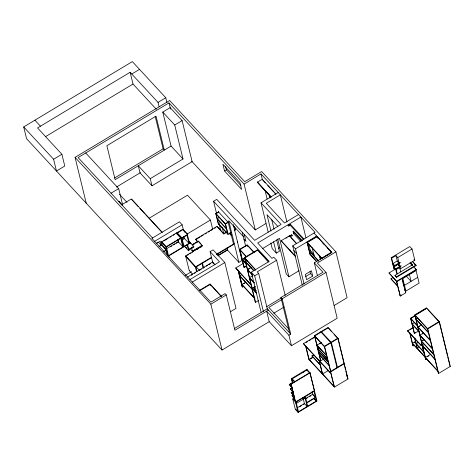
<?xml version="1.0" encoding="UTF-8"?>
<svg xmlns="http://www.w3.org/2000/svg" width="474" height="474" viewBox="0 0 474 474"><rect width="100%" height="100%" fill="white"/><g stroke="black" fill="none" stroke-linecap="round" stroke-linejoin="round"><path stroke-width="0.71" d="M304.61 398.433L304.207 397.822L304.586 398.45L295.877 403.688M288.506 225.517L288.453 225.156A0.741 0.456 -42.8 0 1 289.211 224.765C288.287 226.957 289.614 224.166 288.548 225.66M86.232 203.204L75.058 157.368L169.645 100.5L244.738 181.696L261.642 171.529L335.942 251.866L317.349 263.04L326.011 272.414L337.186 318.25L291.469 345.736L288.909 335.231L266.649 311.163L269.208 321.668L222.033 350.031L26.568 138.692L23.7 126.925L132.341 61.608L165.764 97.745L166.949 102.591M159.027 106.555L158.014 102.402L130.143 72.267L37.547 127.939L61.893 154.263L64.766 166.03L56.465 171.019L53.598 159.252L23.7 126.925M131.772 74.033L139.522 69.37M45.492 136.66L133.01 84.04L130.143 72.267M53.598 159.252L61.893 154.263M158.014 102.402L165.764 97.745M265.908 223.532L255.267 229.931L244.092 184.096L168.999 102.899L78.097 157.552L152.498 237.989M150.246 178.674L183.011 158.974L171.061 146.051L162.778 112.089L170.154 107.657L182.105 120.58L192.124 161.658L151.982 185.796L140.031 172.874L138.295 165.752L150.246 178.674L151.982 185.796M183.011 158.974L174.728 125.012L182.105 120.58M114.59 177.993L163.103 148.824L155.17 116.278M171.061 146.051L115.152 179.664L106.875 145.702L156.017 116.154L164.294 150.116L163.103 148.824M116.414 187.07L140.417 172.637M111.064 193.196L118.672 188.622L85.705 152.978M121.498 204.898L131.393 198.95L162.351 232.426M224.546 170.966L222.904 164.223L239.986 182.691L241.627 189.434L224.546 170.966L226.394 169.858L225.571 166.487M149.239 218.194L187.473 195.205L210.42 220.019L212.684 229.298M216.375 212.725L213.578 201.266L216.731 199.37L254.627 240.348L281.058 224.451L261.038 202.807L278.173 192.509M244.092 184.096L260.996 173.934L315.074 232.402L292.713 245.846L302.329 285.295M154.613 241.325L182.14 224.777L179.403 221.814L151.876 238.363L210.889 302.163L225.091 293.625L226.288 294.917L234.903 330.254L268.491 310.055M270.755 197.054L257.352 182.129L271.282 197.018M156.355 243.417L160.2 241.106L161.19 245.177L158.991 246.492M156.254 243.535L158.452 242.214L161.19 245.177M162.179 245.621L161.308 242.054L176.601 232.864L181.435 238.114L183.521 246.652L182.561 245.615M176.66 232.947L182.573 229.392L182.875 229.712M163.731 241.011L168.104 238.381M169.982 237.255L171.227 236.502M173.105 235.377L174.355 234.624M177.418 232.995L183.183 229.529L187.663 234.375L187.751 234.731L181.986 238.197M159.211 246.557L162.001 244.88L166.504 249.757L163.72 251.427M231.134 232.509L228.065 234.357L218.253 223.752L215.741 213.442L218.858 211.57M218.532 212.263L216.037 213.768L218.55 224.072M187.23 233.96L210.42 220.019M168.069 256.173L165.817 246.93L181.109 237.735L183.195 246.296L182.733 246.575L178.526 242.024L178.005 239.885M166.362 247.007L180.736 238.369M181.435 238.114L187.663 234.375M166.564 248.726L178.686 241.426M182.354 239.317L183.503 238.623M177.88 240.277L178.526 242.024M170.444 246.8L171.712 246.036M173.608 244.898L174.876 244.134M176.144 243.375L178.04 242.232M219.758 217.169L217.24 218.686L226.448 228.646M183.995 236.485L184.493 238.529L182.65 239.637L182.3 239.263M163.808 251.789L166.131 250.391M220.925 222.235L218.467 223.716L227.674 233.676M167.903 255.492L168.365 255.213L166.279 246.652L161.77 241.776L161.859 242.137M197.587 241.793L195.549 239.311L217.062 226.376L223.781 233.972L225.085 233.208M189.742 242.913L168.229 255.847L168.317 256.209L189.831 243.269L188.776 241.87M195.638 239.69L200.069 237.024M201.337 236.265L203.233 235.122M205.129 233.984L206.397 233.22M208.293 232.082L209.561 231.318M210.829 230.56L212.725 229.416M214.621 228.272L215.889 227.514M228.367 221.85L225.251 223.728L227.763 234.032M228.065 234.357L225.547 224.048L228.669 222.176M192.278 244.75L198.333 241.106L202.309 245.686L192.622 251.51L191.555 250.082M192.065 244.963L197.711 241.574M193.582 244.394L194.79 243.666M196.005 242.943L197.214 242.214M188.765 249.383L193.759 246.385L188.456 240.65M188.853 249.745L193.848 246.741L193.759 246.385M188.682 250.112L193.321 247.321L193.137 246.569M184.232 246.071L188.575 250.776L189.037 250.497L187.603 244.614M192.527 251.131L202.22 245.307M199.299 247.268L192.474 251.368L191.68 248.103M200.538 246.521L201.782 245.775L201.965 246.527L200.733 247.268M192.58 274.221L189.239 270.601L185.577 255.948L201.871 246.148M186.205 256.001L185.672 256.321L195.726 267.2L211.517 257.708M187.42 255.273L188.634 254.538M189.849 253.809L191.063 253.08M192.278 252.352L192.734 252.073M197.042 249.484L198.89 248.376M223.734 233.593L226.507 231.928M225.488 232.971L226.596 232.301M234.897 229.333L235.442 229.92L234.209 230.66M212.867 263.094L210.077 251.629L213.069 249.834L224.818 262.543L235.993 308.378L230.358 311.762M189.239 270.601L189.695 270.322M195.726 267.2L195.638 266.821L211.428 257.329M216.482 254.289L234.162 243.66M216.571 254.668L233.623 244.418M218.431 255.172L227.289 249.845L226.945 248.429M185.257 275.459L191.537 271.679M218.004 255.77L227.496 250.065L226.975 247.943M187.479 277.124L212.53 262.063L215.006 264.741M191.324 275.222L192.574 274.47M194.453 273.344L195.703 272.586M199.465 270.328L201.343 269.202M203.222 268.071L204.472 267.318M206.35 266.187L207.606 265.434M208.856 264.682L210.734 263.55M246.776 265.991L244.276 267.49L243.974 267.17L239.625 249.312L247.126 244.803L254.283 252.541M189.973 279.547L219.486 261.808L210.077 251.629M298.543 214.526L284.483 222.981L266.258 203.275L280.318 194.82L286.954 222.039M192.314 282.083L224.818 262.543M258.656 300.451L255.545 302.323L255.243 302.003L244.43 257.637L257.501 249.78L268.752 261.944M244.809 257.933L242.309 259.438L246.231 263.674M244.898 258.294L242.398 259.793L246.32 264.036M227.289 249.845L238.849 262.341L242.001 260.445L233.255 224.581M262.673 248.518L279.559 238.363L288.927 276.804L298.964 270.767M300.937 241.586L293.596 233.646L293.068 231.496L293.53 231.223L302.341 240.745M253.655 270.624L245.692 262.009L245.603 261.636L247.469 260.51M235.756 267.964L250.669 284.382L235.851 268.337L235.756 267.964L243.34 263.408M295.367 256.458L281.088 240.756L289.43 235.738L296.771 243.677M285.941 238.25L287.131 237.533M288.328 236.816L291.664 234.808L292.12 235.756L290.325 236.834M293.596 233.646L294.052 233.368M199.548 290.313L209.994 284.027L221.583 296.558M289.573 236.567L291.966 235.128M199.844 290.633L210.296 284.353L221.18 296.386M243.974 267.17L245.852 266.044M278.653 248.376L279.873 247.641M251.261 267.2L247.529 269.445L252.008 274.286M250.106 268.325L247.618 269.819L252.601 275.204M270.82 242.919L272.212 248.649L276.348 253.116L279.423 251.267L276.644 239.88M241.669 274.647L239.82 275.761L252.34 289.294M261.079 312.277L251.303 272.171L269.202 261.405L213.578 201.266M305.943 237.829L300.883 217.062L257.702 243.02L271.892 258.366L273.812 257.21L276.603 260.226L257.24 271.869L258.686 273.433L267.413 309.244M304.083 284.05L295.503 248.862L316.786 236.064L317.136 237.498M316.751 261.719L309.978 254.396L307.01 242.22L316.845 236.307L331.883 252.565L330.656 253.306M254.076 282.877L249.508 277.657L252.618 275.785M263.42 311.643L254.686 275.832L258.686 273.433M245.645 282.226L241.941 284.453L254.959 298.531M243.879 283.701L245.111 282.954M222.033 350.031L210.859 304.195L226.288 294.917M238.019 270.174L241.983 286.432L242.581 287.078L243.814 286.337M312.579 247.985L312.271 248.169L314.226 256.197L314.535 256.007M310.583 250.183L309.35 250.924L318.812 261.156M256.653 293.43L252.079 288.204L255.19 286.337M256.12 291.006L253.62 287.866L255.279 286.871M312.034 253.252L310.192 254.36L316.662 261.358M319.802 255.794L319.494 255.978L320.306 259.319M331.587 252.245L321.751 258.158L321.84 258.514L307.395 242.901M317.45 275.75L314.309 262.857L331.824 252.328L314.001 233.054M329.424 254.046L322.047 258.478L307.01 242.22M305.606 276.543L310.476 273.617L309.99 271.632M312.704 276.022L306.613 279.684L305.321 274.393L311.412 270.731L312.704 276.022L310.476 273.617M289.555 332.831L280.94 297.5L322.972 272.23L314.309 262.857M266.477 306.826L281.443 297.826M288.909 335.231L290.752 334.123L282.137 298.792L326.011 272.414M282.048 299.408L268.794 307.377L288.69 328.897M234.34 328.577L267.295 308.764L290.752 334.123M273.824 313.19L283.926 307.116M395.618 268.705L394.38 269.445L393.918 268.948L391.186 257.738L409.803 246.539L412.06 248.98L414.791 260.19L400.5 268.782L399.155 267.33M394.38 269.445L391.648 258.235L395.974 255.634L397.769 257.572L399.067 262.904L397.271 260.961L395.974 255.634M397.769 257.572L412.06 248.98M397.271 260.961L392.946 263.562L394.854 265.979L400.246 262.738L400.127 262.264L394.741 265.505M334.099 305.529L347.116 297.702L335.942 251.866M413.921 266.856L416.433 269.925L396.791 281.734L389.006 272.965L395.34 269.155M395.689 269.398L395.571 268.924L400.963 265.683L401.081 266.157L395.689 269.398L393.894 267.46M412.759 261.595L416.101 265.558L396.46 277.367L394.931 275.364L412.576 264.759L410.211 262.205M402.254 278.445L405.75 292.772L400.281 296.06L397.656 286.183L391.08 279.079L390.991 278.718L393.426 277.26M396.46 277.367L396.341 276.893L415.982 265.079M400.281 296.06L396.673 281.254L416.314 269.445M323.955 358.877L320.803 360.773L320.507 360.447L314.452 335.622L327.978 327.487L338.134 338.472L348.005 378.957L334.478 387.086L308.87 359.399L305.481 345.505M344.675 366.212L343.982 363.357L344.278 363.676L329.833 372.363L303.597 343.994L303.502 343.614L314.807 336.818M306.109 342.483L307.365 341.73M309.249 340.593L310.506 339.84M311.762 339.082L313.646 337.95M417.718 277.361L404.464 285.33L402.989 283.736M405.868 291.095L419.123 283.126L416.059 270.559L402.805 278.528L405.868 291.095L404.393 289.501M321.39 342.435L316.982 345.09L326.545 355.423M319.589 343.928L320.851 343.17M399.979 295.735L401.2 295.006M319.055 347.673L317.793 348.431L327.356 358.765M339.899 346.618L337.838 338.152L324.311 346.281L330.662 371.432L324.613 346.607L338.134 338.472M319.754 350.535L318.492 351.293L328.055 361.632M320.14 364.861L312.123 356.187L312.034 355.832L313.877 354.724M312.123 356.187L313.35 355.447M312.81 357.118L309.084 359.363L334.093 386.405M312.242 357.87L309.166 359.719L305.7 345.493M320.566 353.877L319.31 354.635L328.867 364.974M292.393 382.891L291.368 378.69L306.879 369.365L310.067 372.813L316.952 401.057L298.099 412.392L295.314 409.382L292.778 398.972L294.39 398.006M307.276 369.797L291.765 379.123L292.665 382.808M291.913 387.619L289.235 384.461L292.577 382.453M289.324 384.817L291.551 383.478M295.367 401.774L291.012 383.928L309.866 372.594L314.416 390.653L295.563 401.988L292.778 398.972M298.099 412.392L291.214 384.147L310.067 372.813M293.009 392.122L290.337 388.964L292.008 387.957M290.42 389.32L291.534 388.65M421.896 344.788L425.658 359.47L414.797 314.896L426.476 307.875L439.445 321.893L450.3 366.414L438.622 373.435L438.32 373.115L427.471 328.589L439.149 321.568L441.815 332.505M426.801 308.219L415.123 315.24L425.948 359.742L427.175 359.002M418.791 330.834L414.489 333.423L414.193 333.104L410.561 318.202L414.863 315.619M426.873 308.61L426.772 308.201L415.094 315.222L427.56 328.968M415.159 315.939L410.857 318.528L414.489 333.423M293.874 395.666L291.196 392.508L292.867 391.5M328.18 370.591L322.581 373.956L319.369 360.779M291.285 392.863L292.956 391.862M417.878 317.965L416.036 319.073L428.401 332.41M329.833 372.363L329.744 371.989L344.189 363.303L343.887 362.977M294.65 398.847L291.972 395.689L293.643 394.682M414.643 322.492L412.184 323.967L419.413 331.788M421.872 344.823L422.168 345.143L421.244 345.7L407.764 331.125L407.67 330.745L413.352 327.333M407.764 331.125L409.026 330.36M410.288 329.602L412.184 328.464M430.398 340.61L418.05 327.256L417.961 326.882L421.641 324.666M418.666 326.888L419.893 326.153M296.114 402.071L314.043 391.293M414.193 333.104L415.42 332.363M305.209 398.788L312.716 394.273L315.506 397.289L306.743 402.556M306.548 398.391L307.798 397.639M309.676 396.513L310.926 395.76M346.547 376.054L347.009 375.775M438.622 373.435L427.767 328.915L439.445 321.893M296.931 407.996L304.397 403.51L302.874 397.277M299.485 406.87L301.34 405.756M303.194 404.642L304.426 403.895M306.832 402.912L315.589 397.645M423.626 332.878L419.94 335.094L432.306 348.431M422.488 333.992L423.72 333.252M428.49 332.789L416.125 319.452M298.472 411.758L316.407 400.98L314.078 398.468M415.538 341.399L412.457 343.247L424.716 356.501M414.394 342.495L415.627 341.754M418.015 342.506L416.148 343.632L423.525 351.607M409.66 332.659L412.801 345.552L413.097 345.878L414.329 345.137M416.273 343.988L423.614 351.986M423.833 339.502L421.374 340.978L433.74 354.315M422.695 340.616L423.922 339.876M421.244 345.7L421.155 345.327L422.079 344.77M419.822 347.033L417.369 348.509L414.786 337.909M424.354 344.539L422.512 345.647L434.877 358.984M432.377 348.823L420.029 335.474M430.925 354.167L425.397 357.491L437.763 370.828M427.335 356.756L428.561 356.021M433.834 354.694L421.463 341.357M434.948 359.369L422.601 346.02M437.828 371.219L425.48 357.87M288.405 225.488L288.506 224.943L289.039 224.925M303.988 239.05L290.289 224.238L289.869 224.291L289.727 224.717L303.425 239.53M289.727 224.717L290.289 224.238M413.891 259.213L414.791 260.19M412.392 261.553L416.101 265.558M410.33 262.679L412.694 265.233M410.081 262.709L412.481 265.304M410.2 263.189L412.119 265.262M414.993 268.367L416.433 269.925M397.39 261.441L398.735 262.892M398.225 264.859L400.015 266.797L400.5 268.782M391.186 257.738L391.648 258.235M406.182 276.04L411.088 281.349L409.429 274.541M393.065 264.042L394.854 265.979M395.571 268.924L393.781 266.986L398.107 264.385L399.902 266.323L399.185 263.378M427.88 309.664L438.254 320.88M394.931 275.364L396.341 276.893M389.006 272.965L396.673 281.254M405.75 292.772L404.618 289.039M390.991 278.718L397.567 285.828L396.489 281.414M414.797 314.896L427.767 328.915M410.561 318.202L417.606 325.822M410.946 318.884L417.695 326.177M417.961 326.882L430.309 340.231M412.273 324.329L419.022 331.622M450.004 366.088L450.3 366.414M407.67 330.745L421.155 345.327M317.23 236.988L318.226 238.061M322.213 242.368L324.204 244.525M327.688 248.293L330.177 250.983M276.046 194.15L262.3 179.291L257.506 182.034M262.91 180.298L265.363 182.952M267.816 185.607L273.705 191.976M274.689 193.037L275.672 194.097M412.546 343.609L424.805 356.863M425.646 359.416L425.948 359.742M257.352 182.129L271.098 196.988M319.879 256.47L321.372 258.081M319.968 256.825L321.461 258.443M288.453 225.156L288.613 225.701M293.068 231.496L301.879 241.023M314.096 254.55L310.245 250.385L308.615 243.701M309.439 251.279L318.404 260.973M292.12 235.756L291.664 234.808M290.989 237.687L296.368 243.506M226.394 169.858L240.958 185.612M277.894 226.483L266.981 214.681L270.968 231.051M292.713 245.846L295.503 248.862M293.85 250.503L296.641 253.519M162.778 112.089L174.728 125.012M289.466 249.306L290.444 250.361M281.088 240.756L295.492 256.28M133.01 84.04L156.402 109.328M191.686 161.19L255.267 229.931M288.927 276.804L286.237 273.895L277.734 239.014M263.864 256.938L257.797 250.106L244.732 257.963L255.545 302.323M264.859 258.016L268.343 261.784M331.711 331.788L328.275 327.812L314.754 335.942L320.803 360.773M334.099 334.371L336.967 337.476M243.298 236.514L228.705 220.742L238.849 262.341M243.95 239.204L245.947 241.355L244.258 234.434M218.431 211.825L228.237 222.43L233.635 244.578M247.511 245.485L253.88 252.369M215.741 213.442L225.547 224.048M216.126 214.124L225.34 224.084M217.323 219.041L226.536 229.001M321.212 331.557L331.373 342.536L337.429 367.368M229.066 232.835L231.496 235.459M320.756 331.83L330.911 342.815L336.967 367.646M229.161 233.214L231.105 235.311M239.625 249.312L246.29 256.523M240.01 249.994L246.379 256.884M223.479 233.593L217.062 226.376M244.43 257.637L255.682 269.801M244.821 258.336L255.77 270.18M280.94 297.5L282.137 298.792M314.452 335.622L324.613 346.607M314.837 336.303L324.4 346.636M245.603 261.636L254.064 270.784M251.303 272.171L254.686 275.832M317.07 345.445L326.627 355.784M347.703 378.631L348.005 378.957M317.882 348.787L327.445 359.126M318.581 351.655L328.144 361.988M249.508 277.657L254.485 283.037M319.399 354.996L328.956 365.33M253.62 287.866L255.972 290.408M330.455 371.486L334.478 387.086M303.502 343.614L329.744 371.989M252.079 288.204L256.558 293.05M239.909 276.135L252.429 289.667M312.034 355.832L320.057 364.5M242.024 284.809L254.544 298.347M200.852 244.11L198.333 241.106M195.549 239.311L197.978 241.941M269.208 321.668L291.469 345.736M184.262 230.962L187.751 234.731M183.953 231.146L185.453 232.764M214.1 264.03L212.53 262.063M189.025 241.527L190.957 243.612M188.865 242.226L189.831 243.269M306.814 370.076L309.404 372.872M184.493 238.529L188.978 243.375L186.981 235.193M177.116 232.669L181.898 237.835L183.977 246.373M303.277 371.533L303.763 372.321M185.767 246.96L186.75 248.026M196.159 266.832L199.507 270.453M185.577 255.948L195.638 266.821M185.743 256.28L195.306 266.613L196.526 271.632M315.127 397.141L312.804 394.629L312.064 391.607M131.778 199.631L138.307 206.694M139.812 208.323L144.837 213.75M145.838 214.841L161.492 231.762M314.167 398.824L316.028 400.832M292.227 378.844L294.816 381.647M291.368 378.69L294.354 381.92M119.507 194.275L127.008 202.392M161.308 242.054L165.817 246.93M161.539 245.159L166.042 250.029L167.435 255.735M289.235 384.461L291.83 387.264M122.15 205.005L118.666 201.237L121.237 204.282M306.714 405.24L307.644 406.248L305.286 396.554M167.352 255.16L168.317 256.209M304.397 403.51L307.182 406.52L304.823 396.833M290.337 388.964L292.926 391.761M75.058 157.368L210.859 304.195M291.196 392.508L293.791 395.304M291.972 395.689L294.561 398.486M293.234 398.699L295.397 401.028M34.898 120.189L40.45 126.197M295.77 409.103L297.631 411.112M441.987 333.21L447.415 355.494M447.764 356.904L449.826 365.383M414.673 263.663L414.791 264.142M400.737 271.904L399.653 267.466L396.234 269.528L397.313 273.96L396.649 273.249L395.571 268.811M402.266 279.387L403.036 282.54M403.119 282.901L404.286 287.671M414.661 338.288L417.073 348.183M409.945 332.926L413.097 345.878M317.491 238.061L317.142 236.627L307.312 242.54L310.28 254.716M319.962 256.464L320.614 259.136M340.065 347.294L340.877 350.636M340.966 350.997L341.274 352.247M341.576 353.503L342.394 356.845M342.483 357.2L343.733 362.337M344.841 366.894L345.51 369.631M345.842 370.994L347.62 378.276M331.077 342.216L331.16 342.572M330.615 342.495L330.698 342.85M321.052 332.156L321.141 332.511M330.544 371.841L334.182 386.766M289.43 235.738L289.519 236.099M318.895 359.748L322.279 373.631M281.633 240.839L281.787 241.462M269.356 195.217L270.056 198.091M313.954 390.931L316.49 401.336M260.996 173.934L262.418 179.77M265.013 190.406L267.105 198.997M271.614 219.237L274.043 229.203M273.569 241.728L276.348 253.116M276.603 260.226L285.182 295.415M261.038 202.807L268.201 232.171M296.025 401.709L298.561 412.119M247.772 246.551L247.422 245.123L239.921 249.632L244.276 267.49M242.261 232.278L245.674 246.279M234.6 226.489L235.442 229.92M237.32 241.764L237.415 242.137M238.446 270.115L242.581 287.078M238.315 270.5L242.279 286.758M222.259 227.538L223.829 233.966M219.166 224.184L220.742 230.631M217.898 253.033L218.591 255.901M217.525 253.667L218.046 255.818M168.999 102.899L170.504 109.073M209.994 284.027L210.343 285.449M202.386 262.768L203.607 267.786M201.924 263.046L203.145 268.059M195.851 266.696L197.077 271.709M187.443 234.914L189.434 243.097M187.141 244.886L188.575 250.776M182.14 224.777L183.527 230.459M183.183 229.529L183.266 229.884M182.733 246.575L180.647 238.013L176.138 233.137L176.227 233.498M178.058 239.684L178.68 241.936M177.904 239.779L178.425 241.918M168.78 255.93L169.123 257.346M118.672 188.622L122.636 204.875M289.211 224.765L289.247 225.221M288.488 225.748A0.741 0.456 -42.8 0 1 288.068 225.304A0.741 0.456 -42.8 0 1 288.761 224.581A0.741 0.456 -42.8 0 1 289.3 224.901M289.099 225.363A0.741 0.456 -42.8 0 1 288.968 225.5M289.312 224.872A0.741 0.456 -42.8 0 1 289.472 225.583A0.741 0.456 -42.8 0 1 288.553 226.057A0.741 0.456 -42.8 0 1 288.553 225.263"/></g></svg>
